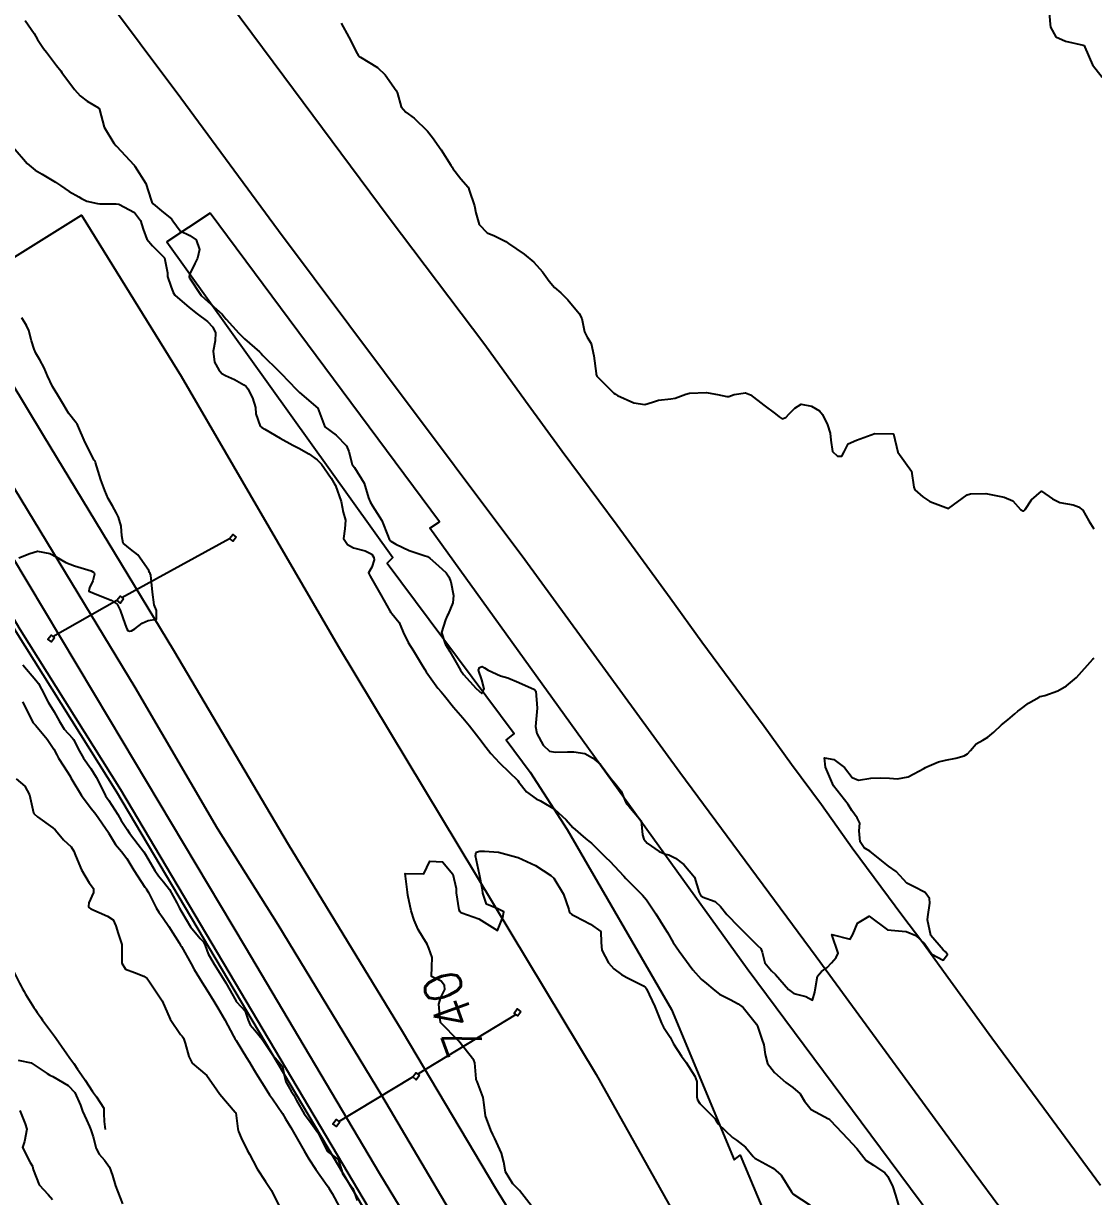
# Model space of a CAD drawing. Header units: metres. Extents: x 307586 to 320046, y 7427249 to 7434250.
# Drawn here: x 316941.9 to 317057.2, y 7432537.9 to 7432664.2 of the extents above; entities that cross this region are included whole.
import ezdxf
from ezdxf.enums import TextEntityAlignment as Align

# ---------------------------------------------------------------- set-up
doc = ezdxf.new("R2010")
doc.units = ezdxf.units.M
doc.header["$MEASUREMENT"] = 0
for name, color, linetype in [('Canaleta de Drenagem', 151, 'Continuous'), ('Cotas', 45, 'Continuous'), ('Curvas de Nivel 1m', 11, 'Continuous'), ('Curvas de Nivel 5m', 15, 'Continuous'), ('Divisa', 42, 'FENCELINE2'), ('Edificações', 30, 'Continuous'), ('Hidrografia', 140, 'Continuous'), ('Linha Férrea', 20, 'Continuous'), ('Portico', 45, 'Continuous'), ('Vias Primárias', 230, 'Continuous')]:
    doc.layers.add(name, color=color, linetype=linetype)
doc.styles.add('Style-STANDARD', font='STANDARD.shx')
doc.linetypes.add('FENCELINE2', pattern='A,0.25,-0.1,[132,ltypeshp.shx,S=0.1,R=0,X=-0.1,Y=0],-0.1,1', length=1.45)

msp = doc.modelspace()

# ---------------------------------------------------------------- linework, layer by layer
at = {"layer": 'Canaleta de Drenagem'}
for points in [[(316888.11, 7432686.93), (316911.18, 7432648.38), (316924.7, 7432626.61), (316941.11, 7432598.73), (316951.95, 7432581.45), (316975.28, 7432542.12), (317002.13, 7432496.76), (317008.12, 7432486.98), (317023.44, 7432461.34), (317035.23, 7432441.42), (317043.02, 7432427.47), (317052.83, 7432410.56), (317059.69, 7432399.68), (317066.81, 7432389.52), (317077.88, 7432372.37), (317086.26, 7432358.96), (317086.78, 7432358.49)], [(316888.54, 7432687.19), (316911.6, 7432648.64), (316925.13, 7432626.87), (316941.54, 7432598.99), (316952.38, 7432581.71), (316975.71, 7432542.37), (317002.55, 7432497.01), (317008.54, 7432487.24), (317023.87, 7432461.59), (317035.66, 7432441.66), (317043.45, 7432427.72), (317053.25, 7432410.81), (317060.11, 7432399.96), (317067.23, 7432389.8), (317078.3, 7432372.64), (317086.65, 7432359.28), (317087.12, 7432358.86)]]:
    msp.add_lwpolyline(points, dxfattribs=at)
at = {"layer": 'Curvas de Nivel 1m', "flags": 128}
for points, elevation in [([(317052.36, 7432665.84), (317052.47, 7432664.15), (317052.52, 7432663.83), (317053.11, 7432662.79), (317054.14, 7432662.31), (317056.03, 7432661.9), (317056.13, 7432661.85), (317056.18, 7432661.79), (317056.23, 7432661.69), (317057.04, 7432659.78), (317058.09, 7432658.44)], 736), ([(316942.14, 7432664.55), (316943.08, 7432663.15), (316943.47, 7432662.49), (316944.11, 7432661.53), (316944.41, 7432661.13), (316945.5, 7432659.7), (316945.95, 7432659.11), (316946.07, 7432658.94), (316947.43, 7432657.1), (316948.05, 7432656.43), (316948.81, 7432655.84), (316950.03, 7432655.12), (316950.09, 7432655.06), (316950.13, 7432654.96), (316950.65, 7432653.05), (316951.69, 7432651.34), (316951.94, 7432651.04), (316951.98, 7432650.99), (316953.81, 7432649.01), (316953.88, 7432648.94), (316953.95, 7432648.84), (316955.11, 7432647), (316955.7, 7432645.2), (316955.78, 7432644.99), (316955.91, 7432644.79), (316957.02, 7432643.85), (316957.89, 7432643.17), (316958.04, 7432642.97), (316958.81, 7432641.89), (316959.87, 7432641.39), (316960.55, 7432640.93), (316960.91, 7432639.87), (316960.7, 7432638.93), (316960.4, 7432638.36), (316959.82, 7432637.18), (316959.78, 7432636.94), (316959.78, 7432636.91), (316959.81, 7432636.83), (316961.09, 7432634.93), (316961.78, 7432634.26), (316963.34, 7432632.9), (316963.53, 7432632.67), (316963.76, 7432632.37), (316965.15, 7432630.88), (316965.73, 7432630.24), (316967.34, 7432628.85), (316967.54, 7432628.67), (316967.71, 7432628.47), (316969.39, 7432626.82), (316969.69, 7432626.53), (316971.34, 7432624.8), (316971.67, 7432624.49), (316973.64, 7432622.77), (316974.4, 7432620.76), (316975.61, 7432619.86), (316976.74, 7432618.73), (316976.99, 7432618.13), (316977.35, 7432616.72), (316977.44, 7432616.59), (316977.57, 7432616.41), (316978.61, 7432614.71), (316979.11, 7432613.13), (316979.27, 7432612.7), (316979.52, 7432612.27), (316980.54, 7432610.69), (316981.2, 7432608.97), (316981.33, 7432608.68), (316981.48, 7432608.47), (316982.03, 7432608.12), (316983.47, 7432607.46), (316985.21, 7432606.88), (316985.46, 7432606.8), (316985.7, 7432606.63), (316986.64, 7432605.81), (316987.44, 7432605.06), (316987.76, 7432604.6), (316987.95, 7432604.07), (316988.25, 7432602.59), (316988.18, 7432601.81), (316987.67, 7432600.6), (316987.58, 7432600.4), (316987.38, 7432599.99), (316986.96, 7432598.61), (316987.35, 7432597.41), (316987.85, 7432596.59), (316988.53, 7432595.38), (316988.99, 7432594.58), (316989.31, 7432594.09), (316990.67, 7432592.57), (316991.28, 7432592.06), (316991.54, 7432592.56), (316991.3, 7432593.53), (316990.92, 7432594.56), (316991.04, 7432594.84), (316991.32, 7432594.94), (316991.58, 7432594.82), (316991.98, 7432594.55), (316993.3, 7432593.95), (316994.08, 7432593.75), (316995.29, 7432593.25), (316996.98, 7432592.48), (316997.11, 7432592.31), (316997.26, 7432590.48), (316997.08, 7432588.48), (316997.23, 7432587.75), (316997.9, 7432586.47), (316998.59, 7432585.85), (316999.21, 7432585.74), (317000.52, 7432585.76), (317001.21, 7432585.77), (317002.37, 7432585.59), (317003.2, 7432585.11), (317003.6, 7432584.81), (317004.09, 7432584.4), (317005.17, 7432582.9), (317005.61, 7432582.38), (317006.3, 7432581.52), (317006.76, 7432580.37), (317006.91, 7432580.13), (317007.14, 7432579.92), (317008.46, 7432578.35), (317008.61, 7432576.83), (317008.73, 7432576.34), (317009.09, 7432575.91), (317010.39, 7432575.02), (317011.08, 7432574.74), (317011.42, 7432574.66), (317012.13, 7432574.3), (317013.06, 7432573.64), (317014.21, 7432572.28), (317014.7, 7432570.6), (317014.86, 7432570.27), (317015.02, 7432570.15), (317016.42, 7432569.65), (317017.01, 7432569.12), (317017.69, 7432568.23), (317018.98, 7432566.93), (317019.67, 7432566.21), (317020.96, 7432564.91), (317021.33, 7432564.57), (317021.48, 7432564.19), (317021.77, 7432563.02), (317022.48, 7432562.18), (317022.93, 7432561.77), (317024.3, 7432560.16), (317024.9, 7432559.74), (317026.17, 7432559.4), (317026.89, 7432559), (317027.15, 7432559.87), (317027.17, 7432560.12), (317027.44, 7432561.6), (317027.85, 7432562.11), (317028.49, 7432562.55), (317028.94, 7432563.04), (317029.45, 7432563.6), (317029.66, 7432564.09), (317028.97, 7432566.1), (317030.97, 7432565.58), (317031.25, 7432566.08), (317031.75, 7432567.31), (317033, 7432568.05), (317034.98, 7432566.6), (317036.55, 7432566.44), (317036.98, 7432566.41), (317038.04, 7432565.99), (317038.96, 7432565.11), (317039.75, 7432563.97), (317040.95, 7432563.33), (317041.42, 7432563.95), (317041.23, 7432564.23), (317040.96, 7432564.43), (317039.63, 7432565.97), (317039.29, 7432567.68), (317039.33, 7432567.98), (317039.54, 7432569.45), (317039.51, 7432569.98), (317039.03, 7432570.61), (317037.77, 7432571.26), (317037.05, 7432571.63), (317036.68, 7432572.01), (317035.9, 7432572.86), (317035.07, 7432573.45), (317034.38, 7432574.04), (317033.08, 7432575.06), (317032.45, 7432575.43), (317032.03, 7432576.07), (317031.91, 7432577.27), (317032, 7432578.07), (317031.7, 7432578.64), (317031.14, 7432579.45), (317030.73, 7432580.08), (317029.17, 7432582.1), (317028.29, 7432584.11), (317028.19, 7432585.12), (317029.2, 7432584.94), (317030.33, 7432584.09), (317031.18, 7432583), (317031.84, 7432582.73), (317033.18, 7432582.92), (317034.24, 7432582.98), (317035.18, 7432582.94), (317036.04, 7432582.87), (317037.18, 7432583.06), (317037.79, 7432583.39), (317038.87, 7432583.98), (317039.08, 7432584.09), (317039.19, 7432584.15), (317040.48, 7432584.68), (317041.2, 7432584.85), (317042.33, 7432585.07), (317043.21, 7432585.35), (317043.58, 7432585.56), (317043.9, 7432585.92), (317044.52, 7432586.62), (317045.23, 7432587.01), (317045.79, 7432587.34), (317046.43, 7432587.89), (317047.25, 7432588.66), (317047.92, 7432589.21), (317048.7, 7432589.87), (317049, 7432590.13), (317049.27, 7432590.34), (317050.14, 7432590.99), (317051.29, 7432591.66), (317051.42, 7432591.71), (317051.9, 7432591.83), (317053.3, 7432592.32), (317054.23, 7432592.88), (317055.31, 7432593.79), (317057.09, 7432595.76), (317057.23, 7432595.87)], 738), ([(316976.15, 7432664.24), (316976.96, 7432662.74), (316977.86, 7432660.98), (316978.02, 7432660.73), (316978.1, 7432660.67), (316978.23, 7432660.6), (316980.08, 7432659.48), (316980.88, 7432658.69), (316982.06, 7432656.99), (316982.18, 7432656.8), (316982.23, 7432656.68), (316982.61, 7432655.25), (316983.13, 7432654.66), (316984.02, 7432654.02), (316985.43, 7432652.64), (316986, 7432651.93), (316986.91, 7432650.62), (316987.97, 7432648.96), (316988.09, 7432648.73), (316988.17, 7432648.61), (316989.04, 7432647.5), (316989.82, 7432646.58), (316989.86, 7432646.51), (316989.93, 7432646.27), (316990.5, 7432644.57), (316990.65, 7432643.82), (316991.01, 7432642.57), (316991.87, 7432641.68), (316992.67, 7432641.35), (316993.87, 7432640.74), (316994.16, 7432640.53), (316995.85, 7432639.36), (316996.89, 7432638.5), (316997.83, 7432637.47), (316998.53, 7432636.48), (316999.13, 7432635.79), (316999.8, 7432635.22), (317000.56, 7432634.45), (317001.77, 7432632.98), (317002.06, 7432632.44), (317002.34, 7432631.02), (317002.65, 7432630.43), (317003.06, 7432629.74), (317003.34, 7432628.42), (317003.6, 7432626.51), (317003.62, 7432626.41), (317003.63, 7432626.35), (317003.69, 7432626.24), (317005.51, 7432624.39), (317005.67, 7432624.28), (317005.9, 7432624.15), (317007.66, 7432623.35), (317008.84, 7432623.17), (317009.66, 7432623.44), (317010.33, 7432623.66), (317011.66, 7432623.78), (317012.11, 7432623.87), (317013.26, 7432624.3), (317013.67, 7432624.4), (317015.48, 7432624.46), (317015.67, 7432624.45), (317016.67, 7432624.26), (317017.67, 7432624.04), (317017.89, 7432624.03), (317018.48, 7432624.24), (317019.68, 7432624.44), (317020.24, 7432624.21), (317021.66, 7432623.12), (317022.91, 7432622.18), (317023.3, 7432621.84), (317023.64, 7432621.65), (317024.03, 7432621.78), (317024.4, 7432622.16), (317025.01, 7432622.8), (317025.66, 7432623.2), (317026.8, 7432622.99), (317027.65, 7432622.48), (317027.99, 7432622.12), (317028.5, 7432620.99), (317028.79, 7432620.11), (317028.86, 7432619.35), (317029.06, 7432618.11), (317029.6, 7432617.6), (317030.06, 7432617.63), (317030.32, 7432618.09), (317030.74, 7432618.96), (317031.62, 7432619.33), (317033.62, 7432620.05), (317035.62, 7432620.03), (317036.1, 7432618.03), (317037.57, 7432616.01), (317037.81, 7432614.26), (317037.92, 7432614), (317038.78, 7432613.23), (317039.54, 7432612.74), (317041.53, 7432611.96), (317043.55, 7432613.44), (317043.91, 7432613.57), (317045.55, 7432613.58), (317045.92, 7432613.53), (317047.55, 7432613.18), (317048.46, 7432612.79), (317049.3, 7432611.86), (317049.53, 7432611.72), (317049.66, 7432611.73), (317049.79, 7432611.86), (317050.48, 7432612.91), (317051.55, 7432613.84), (317052.75, 7432613.02), (317053.54, 7432612.64), (317054.97, 7432612.36), (317055.54, 7432612.16), (317056.01, 7432611.79), (317056.64, 7432610.65), (317057.2, 7432609.77)], 737), ([(316940.59, 7432651.17), (316941.96, 7432649.6), (316942.36, 7432649.15), (316943.22, 7432648.42), (316943.94, 7432647.99), (316945.41, 7432647.12), (316945.93, 7432646.77), (316946.88, 7432646.14), (316947.92, 7432645.54), (316948.19, 7432645.36), (316948.78, 7432645.08), (316949.91, 7432644.82), (316950.15, 7432644.81), (316951.91, 7432644.81), (316952.2, 7432644.75), (316953.9, 7432643.86), (316954.53, 7432643), (316954.83, 7432642.05), (316955.22, 7432641), (316955.85, 7432640.28), (316957.13, 7432638.98), (316957.44, 7432637.35), (316957.46, 7432636.97), (316957.8, 7432635.94), (316958.06, 7432635.23), (316958.25, 7432634.96), (316959.77, 7432633.62), (316960.66, 7432632.93), (316961.75, 7432632.11), (316962.35, 7432631.51), (316962.61, 7432630.91), (316962.59, 7432630.05), (316962.38, 7432628.91), (316962.53, 7432627.73), (316962.99, 7432626.9), (316963.31, 7432626.51), (316963.69, 7432626.32), (316964.68, 7432625.89), (316965.68, 7432625.3), (316965.91, 7432625.11), (316966.09, 7432624.86), (316966.6, 7432623.91), (316966.93, 7432622.85), (316966.98, 7432622.19), (316967.44, 7432620.84), (316967.62, 7432620.7), (316967.92, 7432620.53), (316969.6, 7432619.56), (316970.95, 7432618.81), (316971.59, 7432618.46), (316972.66, 7432617.86), (316973.58, 7432617.23), (316974.02, 7432616.77), (316975.06, 7432615.25), (316975.37, 7432614.75), (316975.55, 7432614.45), (316976.15, 7432612.74), (316976.37, 7432611.59), (316976.61, 7432610.73), (316976.55, 7432609.8), (316976.41, 7432608.74), (316976.85, 7432608.11), (316977.47, 7432607.73), (316978.75, 7432607.42), (316979.46, 7432607.06), (316979.67, 7432606.7), (316979.7, 7432606.45), (316979.44, 7432605.65), (316979.08, 7432605.06), (316979.26, 7432604.7), (316979.43, 7432604.43), (316980.41, 7432602.69), (316981.39, 7432600.94), (316981.49, 7432600.78), (316981.61, 7432600.68), (316982.41, 7432599.7), (316982.82, 7432598.66), (316983.35, 7432597.54), (316983.94, 7432596.64), (316984.92, 7432595.03), (316985.15, 7432594.63), (316985.31, 7432594.38), (316986.57, 7432592.61), (316986.9, 7432592.22), (316987.27, 7432591.79), (316988.24, 7432590.59), (316989.25, 7432589.42), (316989.97, 7432588.57), (316991.22, 7432586.95), (316991.51, 7432586.56), (316992.25, 7432585.59), (316993.19, 7432584.58), (316993.25, 7432584.53), (316995.17, 7432582.68), (316995.29, 7432582.51), (316996.1, 7432581.45), (316997.15, 7432580.69), (316997.6, 7432580.48), (316999.13, 7432579.6), (317000.38, 7432578.45), (317001.11, 7432577.6), (317002.45, 7432576.42), (317002.83, 7432576.15), (317003.09, 7432575.92), (317004.64, 7432574.39), (317005.07, 7432573.99), (317006.57, 7432572.37), (317006.8, 7432572.12), (317007.04, 7432571.87), (317008.6, 7432570.34), (317009.02, 7432569.84), (317010.03, 7432568.33), (317010.98, 7432566.81), (317011.28, 7432566.32), (317011.9, 7432565.24), (317012.55, 7432564.3), (317012.95, 7432563.77), (317014.03, 7432562.28), (317014.91, 7432561.29), (317015.47, 7432560.82), (317016.16, 7432560.25), (317016.56, 7432559.91), (317016.9, 7432559.67), (317018.04, 7432559.08), (317018.89, 7432558.61), (317019.42, 7432558.21), (317020.86, 7432556.43), (317020.98, 7432556.2), (317021.46, 7432554.81), (317021.65, 7432554.19), (317021.81, 7432553.17), (317022.07, 7432552.18), (317022.8, 7432551.21), (317024.02, 7432550.16), (317024.78, 7432549.62), (317025.56, 7432548.93), (317026.04, 7432548.13), (317026.75, 7432547.25), (317028.61, 7432546.22), (317028.73, 7432546.15), (317028.8, 7432546.1), (317030.71, 7432544.08), (317031.66, 7432543.02), (317032.41, 7432542.05), (317032.69, 7432541.76), (317033.48, 7432541.25), (317034.67, 7432540.4), (317035, 7432540.02), (317035.53, 7432538.9), (317035.83, 7432538.01), (317036.34, 7432536.28)], 739), ([(316941.45, 7432606.66), (316942.62, 7432607.14), (316943.46, 7432607.38), (316944.79, 7432607.12), (316945.45, 7432606.76), (316946.5, 7432606.15), (316947.44, 7432605.8), (316949.23, 7432605.27), (316949.43, 7432605.17), (316949.54, 7432605.06), (316949.59, 7432604.9), (316949.42, 7432604.18), (316949.04, 7432603.43), (316949, 7432603.06), (316949.4, 7432602.88), (316949.66, 7432602.79), (316951.39, 7432602.12), (316952.02, 7432601.66), (316952.34, 7432601.03), (316952.91, 7432599.47), (316953.06, 7432599.01), (316953.18, 7432598.84), (316953.35, 7432598.78), (316953.57, 7432598.79), (316953.92, 7432599), (316954.73, 7432599.63), (316955.37, 7432599.9), (316956.27, 7432600.07), (316956.25, 7432600.98), (316956.01, 7432601.61), (316955.82, 7432602.98), (316955.64, 7432604.78), (316955.57, 7432604.99), (316955.53, 7432605.08), (316955.44, 7432605.31), (316954.27, 7432607), (316953.46, 7432607.61), (316952.68, 7432608.24), (316952.54, 7432609.02), (316952.46, 7432610.06), (316952.17, 7432611.03), (316951.96, 7432611.49), (316951.52, 7432612.26), (316951.07, 7432613.04), (316950.69, 7432613.9), (316950.26, 7432615.05), (316949.69, 7432616.94), (316949.65, 7432617.06), (316949.57, 7432617.2), (316948.57, 7432619.07), (316947.78, 7432620.92), (316947.71, 7432621.08), (316947.62, 7432621.2), (316946.78, 7432622.24), (316946.29, 7432623.1), (316945.66, 7432624.17), (316945.07, 7432625.12), (316944.53, 7432626.28), (316944.17, 7432627.13), (316943.7, 7432627.98), (316943.27, 7432628.7), (316943.08, 7432629.14), (316942.82, 7432630.05), (316942.52, 7432631.15), (316942.28, 7432631.69), (316941.76, 7432632.53)], 739), ([(316941.85, 7432591.15), (316942.49, 7432589.9), (316942.84, 7432589.14), (316943, 7432588.9), (316943.23, 7432588.64), (316944.51, 7432587.12), (316945.2, 7432586.04), (316945.52, 7432585.43), (316945.71, 7432585.1), (316946.71, 7432583.55), (316947, 7432583.08), (316947.06, 7432582.98), (316947.16, 7432582.8), (316948.19, 7432581.07), (316949.12, 7432579.82), (316949.72, 7432579.05), (316951.09, 7432577.07), (316951.11, 7432577.05), (316951.86, 7432575.8), (316952.5, 7432575.02), (316953.06, 7432574.27), (316953.83, 7432573), (316955.02, 7432571.2), (316955.11, 7432571.08), (316955.17, 7432570.99), (316955.4, 7432570.6), (316956.23, 7432568.97), (316956.51, 7432568.49), (316956.98, 7432567.84), (316957.59, 7432566.95), (316958.71, 7432565.19), (316958.86, 7432564.94), (316958.95, 7432564.78), (316959.99, 7432562.92), (316960.33, 7432562.33), (316960.91, 7432561.37), (316961.19, 7432560.91), (316961.67, 7432560.12), (316962.44, 7432558.89), (316962.87, 7432558.2), (316963.63, 7432556.88), (316964.56, 7432555.15), (316964.71, 7432554.87), (316964.83, 7432554.67), (316965.97, 7432552.85), (316966.28, 7432552.33), (316966.79, 7432551.48), (316967.19, 7432550.84), (316967.86, 7432549.74), (316968.44, 7432548.82), (316968.76, 7432548.37), (316969.82, 7432546.8), (316970.17, 7432546.24), (316970.72, 7432545.3), (316971.03, 7432544.79), (316971.45, 7432544.03), (316972.17, 7432542.78), (316972.67, 7432541.93), (316973.44, 7432540.76), (316974.65, 7432539.06), (316974.77, 7432538.87), (316974.84, 7432538.75), (316975.18, 7432538.2), (316975.97, 7432536.73)], 741), ([(316941.16, 7432582.85), (316942.09, 7432582.08), (316942.61, 7432581.14), (316943.03, 7432579.21), (316943.07, 7432579.13), (316943.09, 7432579.1), (316943.11, 7432579.08), (316943.45, 7432578.78), (316945.1, 7432577.57), (316945.36, 7432577.37), (316945.58, 7432577.1), (316946.26, 7432576.27), (316947.08, 7432575.52), (316947.36, 7432575.08), (316947.55, 7432574.59), (316948.18, 7432573.07), (316949.03, 7432571.67), (316949.49, 7432571.06), (316949.47, 7432570.6), (316949, 7432569.5), (316948.93, 7432569.13), (316948.95, 7432569.06), (316948.99, 7432568.99), (316949.18, 7432568.86), (316950.98, 7432568.08), (316951.62, 7432567.67), (316951.88, 7432567.03), (316952.13, 7432566.18), (316952.53, 7432565.01), (316952.52, 7432563.42), (316952.53, 7432563.01), (316952.92, 7432562.36), (316953.91, 7432562), (316954.91, 7432561.6), (316955.26, 7432561.34), (316955.52, 7432560.98), (316956.87, 7432558.96), (316957.74, 7432556.95), (316958.84, 7432555.3), (316959.02, 7432555.12), (316959.19, 7432554.93), (316959.37, 7432554.39), (316959.76, 7432552.93), (316960.1, 7432552.23), (316960.79, 7432551.66), (316961.68, 7432550.9), (316962.76, 7432549.37), (316963.1, 7432548.89), (316964.73, 7432546.96), (316964.77, 7432546.91), (316964.8, 7432546.87), (316965.02, 7432545.17), (316965.1, 7432544.86), (316965.38, 7432544.18), (316966.02, 7432542.85), (316966.27, 7432542.43), (316966.67, 7432541.68), (316967.12, 7432540.84), (316968.01, 7432539.47), (316968.45, 7432538.82), (316968.64, 7432538.51), (316969.47, 7432536.81)], 742), ([(316941.39, 7432552.55), (316942.79, 7432552.26), (316944.5, 7432551.11), (316944.78, 7432550.93), (316945.09, 7432550.79), (316946.76, 7432549.83), (316947.46, 7432549.07), (316948.09, 7432547.72), (316948.3, 7432547.06), (316948.72, 7432546.13), (316949.07, 7432545.41), (316949.21, 7432545.05), (316949.44, 7432544.31), (316949.78, 7432543.04), (316950.08, 7432542.44), (316950.67, 7432541.79), (316951.21, 7432541.02), (316951.54, 7432540.13), (316951.85, 7432539.02), (316952.61, 7432537.09)], 743), ([(316941.56, 7432547.14), (316942.14, 7432545.71), (316942.31, 7432545.13), (316942.04, 7432543.79), (316941.85, 7432543.14), (316942.67, 7432541.51), (316942.9, 7432541.13), (316942.99, 7432540.79), (316943.64, 7432539.12), (316944.62, 7432538.09), (316945.06, 7432537.55)], 744)]:
    msp.add_lwpolyline(points, dxfattribs=dict(at, elevation=elevation))
at = {"layer": 'Curvas de Nivel 5m', "elevation": 740, "flags": 128}
for points in [[(316941.87, 7432595.15), (316943.29, 7432593.47), (316943.55, 7432593.13), (316943.89, 7432592.51), (316944.61, 7432591.12), (316945.25, 7432590.06), (316945.78, 7432589.1), (316946.34, 7432588.2), (316947.21, 7432587.23), (316947.33, 7432587.08), (316947.97, 7432585.84), (316948.41, 7432585.07), (316949.18, 7432583.97), (316949.76, 7432583.05), (316950.43, 7432581.77), (316950.79, 7432581.04), (316951.13, 7432580.51), (316952.09, 7432579.03), (316952.47, 7432578.38), (316953.1, 7432577.39), (316953.37, 7432577.01), (316954.29, 7432575.78), (316954.89, 7432574.99), (316955.07, 7432574.72), (316956.09, 7432572.97), (316956.48, 7432572.41), (316957.03, 7432571.77), (316957.65, 7432570.95), (316958.44, 7432569.51), (316958.73, 7432568.94), (316958.99, 7432568.5), (316959.94, 7432566.93), (316960.96, 7432565.64), (316961.33, 7432565.29), (316961.5, 7432564.91), (316961.83, 7432564.01), (316962.47, 7432562.89), (316962.92, 7432562.21), (316963.74, 7432560.88), (316964.83, 7432558.91), (316964.85, 7432558.87), (316964.87, 7432558.85), (316965.82, 7432557.82), (316966.14, 7432556.85), (316966.35, 7432556.35), (316966.84, 7432555.79), (316967.64, 7432554.83), (316968.81, 7432553.09), (316969.05, 7432552.82), (316969.84, 7432551.86), (316970.04, 7432550.8), (316970.19, 7432550.21), (316970.77, 7432549.22), (316971.04, 7432548.79), (316971.34, 7432548.19), (316972.16, 7432546.78), (316972.73, 7432546.01), (316973.65, 7432544.76), (316974.6, 7432542.84), (316974.64, 7432542.75), (316974.68, 7432542.71), (316975.81, 7432541.86), (316976.18, 7432540.73), (316976.3, 7432540.36), (316976.65, 7432539.82), (316977.41, 7432538.71), (316977.89, 7432537.44)], [(316996.62, 7432536.91), (316995.36, 7432538.5), (316995, 7432538.86), (316994.65, 7432539.23), (316993.85, 7432540.52), (316993.65, 7432541.55), (316993.4, 7432542.52), (316992.71, 7432544.12), (316992.49, 7432544.53), (316992.25, 7432545.01), (316991.7, 7432546.54), (316991.55, 7432547.75), (316991.45, 7432548.54), (316990.78, 7432550.27), (316990.69, 7432550.46), (316990.68, 7432550.55), (316990.53, 7432552.28), (316990.42, 7432552.56), (316988.83, 7432554.58), (316986.85, 7432556.6), (316986.67, 7432558.6), (316986.89, 7432559.29), (316987.32, 7432560.17), (316987.26, 7432560.6), (316986.91, 7432561.06), (316985.87, 7432561.57), (316985.9, 7432562.62), (316985.94, 7432563.62), (316985.6, 7432564.62), (316985.4, 7432565.06), (316984.96, 7432565.79), (316984.43, 7432566.64), (316984.01, 7432567.62), (316983.69, 7432568.64), (316983.33, 7432570.33), (316983.3, 7432570.65), (316983.04, 7432572.65), (316985.04, 7432572.63), (316985.71, 7432573.98), (316987.06, 7432573.93), (316988.18, 7432572.59), (316988.55, 7432571.06), (316988.55, 7432570.58), (316988.83, 7432568.76), (316988.93, 7432568.58), (316989, 7432568.51), (316989.16, 7432568.42), (316990.99, 7432567.76), (316992.97, 7432566.53), (316993.57, 7432567.95), (316993.68, 7432568.52), (316993.01, 7432568.87), (316991.81, 7432569.35), (316991.42, 7432570.55), (316991.37, 7432570.9), (316991.04, 7432572.56), (316990.63, 7432574.56), (316990.69, 7432574.95), (316991.08, 7432575.06), (316991.6, 7432575.07), (316993.08, 7432574.94), (316994.66, 7432574.51), (316995.07, 7432574.43), (316995.19, 7432574.39), (316997.06, 7432573.53), (316998.74, 7432572.46), (316999.04, 7432572.14), (317000.08, 7432570.45), (317000.66, 7432568.79), (317000.72, 7432568.44), (317001, 7432568.25), (317001.35, 7432568.08), (317002.98, 7432567.21), (317004.1, 7432566.4), (317004.14, 7432565.22), (317004.22, 7432564.4), (317004.93, 7432563.04), (317005.52, 7432562.38), (317006.32, 7432561.77), (317006.91, 7432561.45), (317008.7, 7432560.55), (317008.9, 7432560.39), (317008.95, 7432560.34), (317009.02, 7432560.22), (317009.92, 7432558.33), (317010.65, 7432556.53), (317010.73, 7432556.32), (317010.85, 7432556.12), (317011.56, 7432555.03), (317011.93, 7432554.3), (317012.81, 7432552.97), (317013.28, 7432552.29), (317014.22, 7432550.84), (317014.44, 7432550.27), (317014.44, 7432548.6), (317014.51, 7432548.27), (317014.76, 7432547.9), (317016.37, 7432546.25), (317016.52, 7432546.03), (317016.73, 7432545.7), (317018.29, 7432544.22), (317018.71, 7432543.92), (317019.67, 7432543.18), (317020.5, 7432542.19), (317020.69, 7432542), (317021.08, 7432541.79), (317022.67, 7432540.91), (317023.51, 7432540.16), (317024.64, 7432538.35), (317024.71, 7432538.22), (317024.77, 7432538.15), (317026.63, 7432536.94)]]:
    msp.add_lwpolyline(points, dxfattribs=at)
at = {"layer": 'Divisa'}
msp.add_lwpolyline([(316899.08, 7432703.71), (316924.07, 7432661.78), (316938.39, 7432637.48), (316948.19, 7432643.56), (316958.93, 7432626.24), (316975.84, 7432597.15), (317003.6, 7432551.01), (317038.69, 7432488.35), (317044.9, 7432475.7), (317053.42, 7432458.37), (317066.06, 7432432.17), (317072.19, 7432422.64), (317070.02, 7432421.29), (317082.11, 7432400.42), (317093.61, 7432373.91), (317110.23, 7432351.93), (317118.62, 7432345.82), (317119.86, 7432344.9), (317121.06, 7432345.88), (317131.65, 7432334.5), (317139.86, 7432324.92), (317144.06, 7432319.82), (317148.76, 7432312.86), (317151.6, 7432309.46)], dxfattribs=at)
at = {"layer": 'Edificações'}
msp.add_lwpolyline([(316962.03, 7432643.8), (316957.39, 7432640.71), (316981.73, 7432606.71), (316981.1, 7432606.09), (316994.79, 7432587.74), (316993.9, 7432587.07), (316996.49, 7432583.59), (317000.48, 7432577.4), (317011.73, 7432558), (317018.46, 7432541.81), (317019.11, 7432542.33), (317031.65, 7432512.46), (317035.66, 7432501.97), (317055.18, 7432514.89), (317035.27, 7432541.68), (317019.86, 7432562.39), (316985.71, 7432609.87), (316986.73, 7432610.53)], close=True, dxfattribs=at)
at = {"layer": 'Hidrografia'}
msp.add_lwpolyline([(316847.52, 7432734.37), (316851.92, 7432729.33, -0.031814), (316863.16, 7432714.69, -0.019571), (316875.04, 7432695.38, 0.013908), (316884.69, 7432679.29, -0.009706), (316892.07, 7432667.21, -0.081125), (316901.25, 7432643.35, 0.089953), (316904.92, 7432634.29, -0.042055), (316911.49, 7432621.69, 0.120482), (316912.84, 7432619.85, -0.074813), (316916.24, 7432616.02, -0.069215), (316928.24, 7432590.47, 0.039409), (316934, 7432576.01, 0.000671), (316941.22, 7432561.43, 0.043774), (316944.01, 7432556.87, -0.014897), (316950.58, 7432547.38, 0.031965), (316950.74, 7432545.08, -0.005877)], format="xyb", dxfattribs=at)
at = {"layer": 'Linha Férrea'}
for points in [[(316905.34, 7432673.52), (316919.4, 7432650.42), (316928.97, 7432634.03), (316940.35, 7432615.16), (316953.95, 7432592.72), (316962.81, 7432577.53), (316969.33, 7432567.18), (316980.51, 7432548.77), (316992.03, 7432529.24), (317002.7, 7432511.5), (317015.41, 7432490.32), (317028.16, 7432468.07), (317040.13, 7432447.72), (317047.35, 7432436.47)], [(317080.13, 7432382.99), (317066.96, 7432403.52), (317056.39, 7432420.94), (317046.18, 7432438.5), (317040.2, 7432450.76), (317036.39, 7432458.92), (317024.38, 7432484.06), (317010.52, 7432510.08), (317003.74, 7432520.99), (316992.79, 7432538.71), (316982.75, 7432555.63), (316970.48, 7432575.78), (316958.15, 7432596.67), (316944.09, 7432619.85), (316931.62, 7432640.53)], [(316935.36, 7432615.73), (316951.22, 7432589.26), (316965.82, 7432564.75), (316980.29, 7432540.34), (316994.08, 7432517.62), (317001.7, 7432504.65), (317011.01, 7432488.8), (317022.1, 7432470.52), (317036.58, 7432446.29), (317050.83, 7432422.39), (317063.49, 7432401.93), (317076.07, 7432382.08)]]:
    msp.add_lwpolyline(points, dxfattribs=at)
at = {"layer": 'Portico'}
for points in [[(316952.53, 7432602.38), (316964.13, 7432608.75)], [(316945.1, 7432598.2), (316952, 7432602.09)], [(316984.38, 7432551.04), (316994.96, 7432557.48)], [(316975.9, 7432545.93), (316983.85, 7432550.75)]]:
    msp.add_lwpolyline(points, dxfattribs=at)
for points in [[(316964.86, 7432608.89), (316964.52, 7432608.45), (316964.13, 7432608.75), (316964.47, 7432609.19)], [(316952.73, 7432602.23), (316952.39, 7432601.79), (316952, 7432602.09), (316952.34, 7432602.53)], [(316945.29, 7432598.05), (316944.95, 7432597.61), (316944.57, 7432597.9), (316944.91, 7432598.34)], [(316995.5, 7432557.77), (316995.16, 7432557.33), (316994.77, 7432557.63), (316995.11, 7432558.07)], [(316984.58, 7432550.89), (316984.24, 7432550.45), (316983.85, 7432550.75), (316984.19, 7432551.19)], [(316975.99, 7432545.86), (316975.65, 7432545.42), (316975.27, 7432545.71), (316975.61, 7432546.15)]]:
    msp.add_lwpolyline(points, close=True, dxfattribs=at)
at = {"layer": 'Vias Primárias'}
for points in [[(317057.89, 7432539.05), (317051.8, 7432547.36), (317046.2, 7432554.93), (317041.75, 7432561.06), (317038.68, 7432565.33), (317036.62, 7432568.03), (317031.18, 7432575.38), (317027.88, 7432580.04), (317024.65, 7432584.41), (317021.69, 7432588.48), (317014.98, 7432597.58), (317011.56, 7432602.31), (317005.85, 7432610.15), (316999.95, 7432618.11), (316995.99, 7432623.55), (316991.61, 7432629.62), (316981.33, 7432643.25), (316969.98, 7432658.5), (316953.69, 7432680.46)], [(317057.89, 7432539.05), (317051.8, 7432547.36), (317046.2, 7432554.93), (317041.75, 7432561.06), (317038.68, 7432565.33), (317036.62, 7432568.03), (317031.18, 7432575.38), (317027.88, 7432580.04), (317024.65, 7432584.41), (317021.69, 7432588.48), (317014.98, 7432597.58), (317011.56, 7432602.31), (317005.85, 7432610.15), (316999.95, 7432618.11), (316995.99, 7432623.55), (316991.61, 7432629.62), (316981.33, 7432643.25), (316969.98, 7432658.5), (316953.69, 7432680.46)], [(316950.14, 7432667.97), (316958.88, 7432656.23), (316969.4, 7432641.93), (316980.81, 7432626.67), (316995.93, 7432606.49), (317012.6, 7432583.58), (317027.31, 7432563.72), (317044.42, 7432540.29), (317057.16, 7432523.08), (317068.41, 7432507.61), (317086.94, 7432483.12), (317098.84, 7432468.11), (317109.06, 7432453.92), (317121.72, 7432436.43), (317128.96, 7432424.8), (317134.21, 7432416.15), (317137.86, 7432409.53)], [(316950.14, 7432667.97), (316958.88, 7432656.23), (316969.4, 7432641.93), (316980.81, 7432626.67), (316995.93, 7432606.49), (317012.6, 7432583.58), (317027.31, 7432563.72), (317044.42, 7432540.29), (317057.16, 7432523.08), (317068.41, 7432507.61), (317086.94, 7432483.12), (317098.84, 7432468.11), (317109.06, 7432453.92), (317121.72, 7432436.43), (317128.96, 7432424.8), (317134.21, 7432416.15), (317137.86, 7432409.53)]]:
    msp.add_lwpolyline(points, dxfattribs=at)

# ---------------------------------------------------------------- texts
at = {"layer": 'Cotas', "style": 'Style-STANDARD'}
msp.add_text('740', height=4, rotation=110.0079, dxfattribs=at).set_placement((316988.18, 7432557.53, 740), align=Align.MIDDLE_CENTER)

doc.saveas('drawing.dxf')
